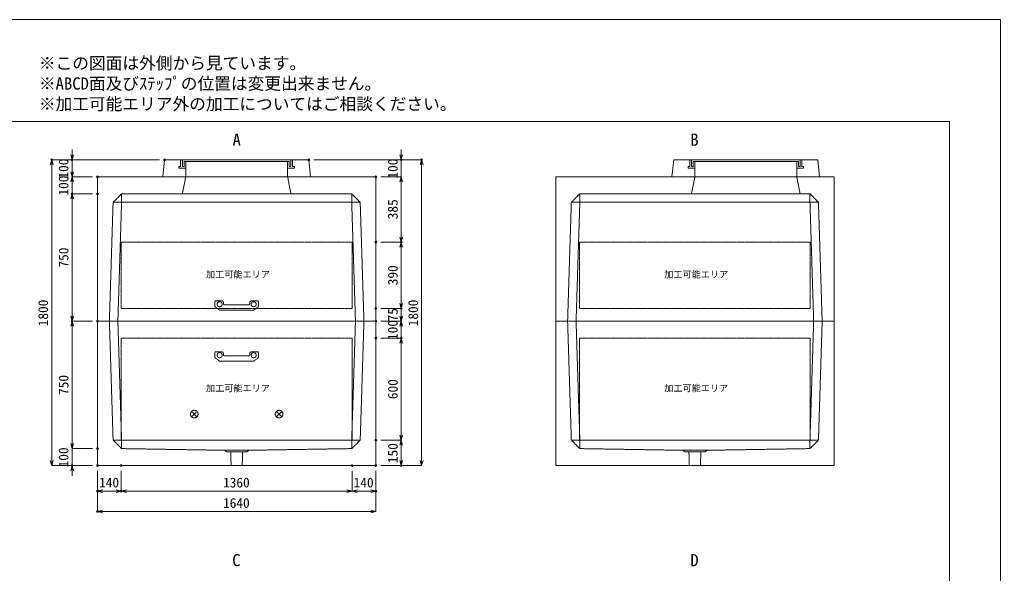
# Model space of a CAD drawing. Units: millimetres, scale not verified. Extents: x -4455 to 4455, y -3150 to 3150.
# Drawn here: x -1324 to 4455, y -109 to 3150 of the extents above; entities that cross this region are included whole.
import ezdxf
from ezdxf.enums import TextEntityAlignment as Align

# ---------------------------------------------------------------- set-up
doc = ezdxf.new("R2010")
doc.units = ezdxf.units.MM
doc.header["$LTSCALE"] = 20
doc.header["$PDMODE"] = 32
doc.header["$PDSIZE"] = 10
doc.linetypes.add('LONG_DASHED1', pattern=[7, 6, -1])
doc.linetypes.add('LONG_DOUBLE_CHAIN', pattern=[21.8, 18, -1, 0.6, -0.6, 0.6, -1])
for name, color, linetype, lineweight in [('0-0_D-TTL', 7, 'Continuous', 9), ('0-1_Defpoints', 7, 'Continuous', 9), ('0-3_D-TTL-TXT', 7, 'Continuous', 9), ('0-4_D-STR-TXT', 7, 'Continuous', 9), ('0-5_D-STR-DIM', 3, 'Continuous', 9), ('0-6_0', 7, 'Continuous', 9), ('0-7_D-STR', 7, 'LONG_DASHED1', 9), ('0-9_D-STR-STR5', 1, 'LONG_DOUBLE_CHAIN', 9), ('0-A_D-STR-STR3', 2, 'LONG_DASHED1', 9), ('0-B_D-STR-STR4', 134, 'LONG_DASHED1', 9)]:
    doc.layers.add(name, color=color, linetype=linetype, lineweight=lineweight)
doc.styles.add('ＭＳ ゴシック', font='')
doc.styles.get('ＭＳ ゴシック').set_extended_font_data('MS Gothic')

# ---------------------------------------------------------------- blocks, each defined once
blk = doc.blocks.new('A$C4DE05FD1')
at = {"layer": '0-0_D-TTL', "color": 134}
for p, q in [((4000, 76000), (114800, 76000)), ((114800, 76000), (114800, 4000))]:
    blk.add_line(p, q, dxfattribs=at)
at = {"layer": '0-1_Defpoints', "color": 134}
for p, q in [((0, 84000), (118800, 84000)), ((118800, 84000), (118800, 0))]:
    blk.add_line(p, q, dxfattribs=at)
at = {"layer": '0-3_D-TTL-TXT', "style": 'ＭＳ ゴシック'}
for s, p in [('※この図面は外側から見ています。', (43260.9, 79815.7)), ('※ABCD面及びｽﾃｯﾌﾟの位置は変更出来ません。', (43260.9, 78215.7)), ('※加工可能エリア外の加工についてはご相談ください。', (43260.9, 76615.7))]:
    blk.add_text(s, height=962.2, dxfattribs=at).set_placement(p, align=Align.BOTTOM_LEFT)
blk = doc.blocks.new('_Open30')
at = {"layer": '0-6_0'}
blk.add_line((0, 0), (-20, 0), dxfattribs=at)
blk.add_lwpolyline([(-20, 5.36), (0, 0), (-20, -5.36)], dxfattribs=at)
blk = doc.blocks.new('A$C31CA379A')
at = {"layer": '0-4_D-STR-TXT', "style": 'ＭＳ ゴシック'}
for s, p in [('A', (-325.9, -2190.5)), ('B', (35638.6, -2190.5)), ('C', (-351.4, -35190.5)), ('D', (35638.6, -35190.5))]:
    blk.add_text(s, height=962.2, dxfattribs=at).set_placement(p, align=Align.BOTTOM_LEFT)
blk = doc.blocks.new('A$C4A954EF9')
at = {"layer": '0-7_D-STR', "linetype": 'Continuous'}
for p, q in [((-16400, 17000), (16400, 17000)), ((-16400, 0), (-16400, 17000)), ((16400, 17000), (16400, 0)), ((-16400, 0), (16400, 0))]:
    blk.add_line(p, q, dxfattribs=at)
at = {"layer": '0-7_D-STR'}
for p, q in [((-6000, 17000), (-6400, 15000)), ((6000, 17000), (6400, 15000)), ((14560, 14000), (-14560, 14000)), ((-14000, 0), (-13560, 14000)), ((13560, 15000), (-13560, 15000)), ((-13560, 14000), (-13560, 15000)), ((14560, 14000), (13560, 15000)), ((13560, 14000), (13560, 15000)), ((14000, 0), (13560, 14000)), ((15000, 0), (14560, 14000))]:
    blk.add_line(p, q, dxfattribs=at)
blk.add_lwpolyline([(-15000, 0), (-14560, 14000), (-13560, 15000)], dxfattribs=at)
at = {"layer": '0-9_D-STR-STR5'}
for p, q in [((-13600, 9300), (-13600, 1500)), ((13600, 9300), (-13600, 9300))]:
    blk.add_line(p, q, dxfattribs=at)
blk.add_lwpolyline([(13600, 9300), (13600, 1500), (-13600, 1500)], dxfattribs=at)
blk = doc.blocks.new('A$C354F6B2F')
at = {"layer": '0-7_D-STR', "linetype": 'Continuous'}
for p, q in [((-16400, 17000), (16400, 17000)), ((-16400, 0), (-16400, 17000)), ((16400, 17000), (16400, 0)), ((-16400, 0), (16400, 0))]:
    blk.add_line(p, q, dxfattribs=at)
at = {"layer": '0-7_D-STR'}
for p, q in [((0, 17000), (-400, 15000)), ((12000, 17000), (12400, 15000)), ((14560, 14000), (-14560, 14000)), ((-14000, 0), (-13560, 14000)), ((13560, 15000), (-13560, 15000)), ((-13560, 14000), (-13560, 15000)), ((14560, 14000), (13560, 15000)), ((15000, 0), (14560, 14000))]:
    blk.add_line(p, q, dxfattribs=at)
for points in [[(-15000, 0), (-14560, 14000), (-13560, 15000)], [(14000, 0), (13560, 14000), (13560, 15000)]]:
    blk.add_lwpolyline(points, dxfattribs=at)
at = {"layer": '0-9_D-STR-STR5'}
for p, q in [((-13600, 9300), (-13600, 1500)), ((13600, 9300), (-13600, 9300))]:
    blk.add_line(p, q, dxfattribs=at)
blk.add_lwpolyline([(13600, 9300), (13600, 1500), (-13600, 1500)], dxfattribs=at)
blk = doc.blocks.new('A$C27844A11')
at = {"layer": '0-A_D-STR-STR3'}
for p, q in [((-2560, 1000), (-2560, 453.5)), ((-2515.5, 370.3), (-2060.4, 33.6)), ((-2460, 1100), (-1758.4, 1100)), ((1949.4, 0), (-1949.4, 0)), ((-1559.2, 917.4), (-1542, 721.3)), ((1442.4, 630), (-1442.4, 630)), ((1559.2, 917.4), (1542, 721.3)), ((2460, 1100), (1758.4, 1100)), ((2515.5, 370.3), (2060.4, 33.6)), ((2560, 1000), (2560, 453.5))]:
    blk.add_line(p, q, dxfattribs=at)
for centre in [(-2000, 700), (2000, 700)]:
    blk.add_circle(centre, 300, dxfattribs=at)
for centre, radius, start, end in [((-2460, 1000), 100, 90, 180), ((-2460, 453.5), 100, 180, 236.30993), ((-1949.4, 200), 200, 236.30993, 270), ((-1758.4, 900), 200, 5, 90), ((-1442.4, 730), 100, 185, 270), ((1442.4, 730), 100, 270, 355), ((1758.4, 900), 200, 90, 175), ((1949.4, 200), 200, 270, 303.69007), ((2460, 1000), 100, 0, 90), ((2460, 453.5), 100, 303.69007, 0)]:
    blk.add_arc(centre, radius, start, end, dxfattribs=at)
blk = doc.blocks.new('A$C019679C0')
at = {"layer": '0-7_D-STR', "linetype": 'Continuous'}
for p, q in [((-8700, 0), (-8500, 2000)), ((8500, 2000), (-8500, 2000)), ((8700, 0), (8500, 2000)), ((-8700, 0), (8700, 0))]:
    blk.add_line(p, q, dxfattribs=at)
at = {"layer": '0-7_D-STR'}
for p, q in [((-6000, 0), (-6000, 1800)), ((6000, 1800), (6000, 0))]:
    blk.add_line(p, q, dxfattribs=at)
at = {"layer": '0-B_D-STR-STR4'}
for points in [[(-6600, 2000), (-6600, 1200), (-6800, 1200), (-6800, 1000), (-6000, 1000)], [(-6000, 1800), (-6200, 1800), (-6200, 1200), (-6400, 1200), (-6400, 2000)], [(-6000, 1800), (6000, 1800), (6200, 1800)], [(6600, 2000), (6600, 1200), (6800, 1200), (6800, 1000), (6000, 1000)], [(6200, 1800), (6200, 1200), (6400, 1200), (6400, 2000)]]:
    blk.add_lwpolyline(points, dxfattribs=at)
blk = doc.blocks.new('A$C22C41F4A')
at = {"layer": '0-7_D-STR', "linetype": 'Continuous'}
for p, q in [((-16400, -17000), (-16400, 0)), ((-16400, 0), (16400, 0)), ((16400, -17000), (16400, 0)), ((-16400, -17000), (16400, -17000))]:
    blk.add_line(p, q, dxfattribs=at)
at = {"layer": '0-7_D-STR'}
for p, q in [((-15000, 0), (-14560, -14000)), ((-14000, 0), (-13560, -14000)), ((14000, 0), (13560, -14000)), ((15000, 0), (14560, -14000)), ((-13560, -15000), (-14560, -14000)), ((14560, -14000), (-14560, -14000)), ((-13560, -15000), (-13560, -14000)), ((-13560, -15000), (-1400, -15200)), ((13560, -15000), (1400, -15200)), ((13560, -15000), (14560, -14000)), ((13560, -15000), (13560, -14000)), ((1400, -15200), (-1400, -15200)), ((-1200, -15380), (-1400, -15200)), ((1200, -15380), (-1200, -15380)), ((-653.3, -17000), (-705, -15380)), ((653.3, -17000), (705, -15380)), ((1200, -15380), (1400, -15200))]:
    blk.add_line(p, q, dxfattribs=at)
at = {"layer": '0-9_D-STR-STR5'}
for p, q in [((13600, -2000), (13600, -14000)), ((13600, -14000), (-13600, -14000))]:
    blk.add_line(p, q, dxfattribs=at)
blk.add_lwpolyline([(13600, -2000), (-13600, -2000), (-13600, -14000)], dxfattribs=at)
blk = doc.blocks.new('A$C1C640AAB')
at = {"layer": '0-9_D-STR-STR5'}
for p, q in [((-318.2, -318.2), (318.2, 318.2)), ((-318.2, 318.2), (318.2, -318.2))]:
    blk.add_line(p, q, dxfattribs=at)
blk.add_circle((0, 0), 450, dxfattribs=at)
blk = doc.blocks.new('A$C2693e999')
at = {"layer": '0-7_D-STR'}
blk.add_blockref('A$C22C41F4A', (0, 0), dxfattribs=at)
at = {"layer": '0-9_D-STR-STR5'}
for p in [(-5000, -10940), (5000, -10940)]:
    blk.add_blockref('A$C1C640AAB', p, dxfattribs=at)

msp = doc.modelspace()

# ---------------------------------------------------------------- linework, layer by layer
at = {"layer": '0-1_Defpoints'}
for p in [(-1135, 2325), (-1015, 2325), (-470, 2325), (380, 2325), (925, 2325), (1045, 2325), (-865, 2225), (775, 2225), (-1015, 2125), (-865, 2125), (775, 1840), (925, 1840), (775, 1450), (925, 1450), (-1015, 1375), (-865, 1375), (-865, 1375), (775, 1375), (775, 1275), (925, 1275), (775, 675), (-865, 625), (-1015, 525), (-865, 525), (-865, 525), (-725, 525), (635, 525), (775, 525), (775, 525), (925, 525), (-865, 375), (-725, 375), (775, 375), (-865, 255)]:
    msp.add_point(p, dxfattribs=at)
at = {"layer": '0-5_D-STR-DIM'}
for p, q in [((-1015, 2355), (-1015, 2385)), ((925, 2355), (925, 2385)), ((-500, 2325), (-1135, 2325)), ((-500, 2325), (-1015, 2325)), ((-1015, 2225), (-1015, 2325)), ((410, 2325), (925, 2325)), ((410, 2325), (1045, 2325)), ((925, 2225), (925, 2325)), ((-1135, 555), (-1135, 2295)), ((-1015, 2255), (-1015, 2285)), ((1045, 555), (1045, 2295)), ((-895, 2225), (-1015, 2225)), ((-1015, 2225), (-1015, 2125)), ((-895, 2225), (-1015, 2225)), ((805, 2225), (925, 2225)), ((805, 2225), (925, 2225)), ((-1015, 2195), (-1015, 2165)), ((925, 2195), (925, 1870)), ((925, 2195), (925, 2165)), ((-895, 2125), (-1015, 2125)), ((-895, 2125), (-1015, 2125)), ((-1015, 2095), (-1015, 2065)), ((-1015, 1405), (-1015, 2095)), ((805, 1840), (925, 1840)), ((805, 1840), (925, 1840)), ((925, 1480), (925, 1810)), ((925, 1480), (925, 1510)), ((805, 1450), (925, 1450)), ((805, 1450), (925, 1450)), ((925, 1375), (925, 1450)), ((925, 1405), (925, 1435)), ((-895, 1375), (-1015, 1375)), ((-895, 1375), (-1015, 1375)), ((-1015, 655), (-1015, 1345)), ((805, 1375), (925, 1375)), ((805, 1375), (925, 1375)), ((925, 1375), (925, 1275)), ((925, 1345), (925, 1315)), ((805, 1275), (925, 1275)), ((805, 1275), (925, 1275)), ((925, 1245), (925, 1215)), ((925, 705), (925, 1245)), ((-1015, 655), (-1015, 685)), ((805, 675), (925, 675)), ((805, 675), (925, 675)), ((925, 645), (925, 555)), ((-895, 625), (-1015, 625)), ((-895, 625), (-1015, 625)), ((-1015, 625), (-1015, 525)), ((-895, 525), (-1135, 525)), ((-895, 525), (-1015, 525)), ((805, 525), (925, 525)), ((805, 525), (1045, 525)), ((-1015, 495), (-1015, 465)), ((-865, 495), (-865, 255)), ((-865, 495), (-865, 375)), ((-725, 495), (-725, 375)), ((-725, 495), (-725, 375)), ((635, 495), (635, 375)), ((635, 495), (635, 375)), ((775, 495), (775, 375)), ((775, 495), (775, 255)), ((-755, 375), (-835, 375)), ((605, 375), (-695, 375)), ((665, 375), (745, 375)), ((745, 255), (-835, 255))]:
    msp.add_line(p, q, dxfattribs=at)

# ---------------------------------------------------------------- block references
at = {"layer": '0-0_D-TTL', "xscale": 0.075, "yscale": 0.075}
msp.add_blockref('A$C4DE05FD1', (-4455, -3150), dxfattribs=at)
at = {"layer": '0-4_D-STR-TXT', "xscale": 0.075, "yscale": 0.075}
msp.add_blockref('A$C31CA379A', (-45, 2550), dxfattribs=at)
at = {"layer": '0-5_D-STR-DIM', "xscale": 1.5, "yscale": 1.5}
for p, rotation in [((-1135, 2325), 90), ((-1015, 2325), 270), ((925, 2325), 270), ((1045, 2325), 90), ((-1015, 2225), 270), ((-1015, 2225), 90), ((925, 2225), 90), ((925, 2225), 90), ((-1015, 2125), 90), ((-1015, 2125), 90), ((925, 1840), 270), ((925, 1840), 90), ((925, 1450), 270), ((925, 1450), 270), ((-1015, 1375), 270), ((925, 1375), 270), ((-1015, 1375), 90), ((925, 1375), 90), ((925, 1275), 90), ((925, 1275), 90), ((925, 675), 270), ((-1015, 625), 270), ((-1015, 625), 270), ((925, 675), 90), ((-1135, 525), 270), ((-1015, 525), 90), ((925, 525), 270), ((1045, 525), 270), ((-865, 375), 180), ((-725, 375), 180), ((635, 375), 180), ((-865, 255), 180)]:
    msp.add_blockref('_Open30', p, dxfattribs=dict(at, rotation=rotation))
for p in [(-725, 375), (635, 375), (775, 375), (775, 255)]:
    msp.add_blockref('_Open30', p, dxfattribs=at)
at = {"layer": '0-7_D-STR', "xscale": 0.05, "yscale": 0.05}
for name, p in [('A$C019679C0', (-45, 2225)), ('A$C019679C0', (2955, 2225)), ('A$C4A954EF9', (-45, 1375)), ('A$C354F6B2F', (2655, 1375)), ('A$C2693e999', (-45, 1375)), ('A$C22C41F4A', (2655, 1375))]:
    msp.add_blockref(name, p, dxfattribs=at)
at = {"layer": '0-A_D-STR-STR3', "xscale": 0.05, "yscale": 0.05}
for p in [(-45, 1440), (-45, 1140)]:
    msp.add_blockref('A$C27844A11', p, dxfattribs=at)

# ---------------------------------------------------------------- texts
at = {"layer": '0-5_D-STR-DIM', "style": 'ＭＳ ゴシック'}
for s, p in [('100', (-1018.9, 2214.22)), ('100', (921.1, 2214.22)), ('100', (-1018.9, 2114.22)), ('385', (921.1, 1974.63)), ('750', (-1018.9, 1690.6)), ('390', (921.1, 1586.35)), ('1800', (-1138.9, 1344.72)), ('75', (921.1, 1373.38)), ('1800', (1041.1, 1344.72)), ('100', (921.1, 1264.22)), ('750', (-1018.9, 940.6)), ('600', (921.1, 915.9)), ('150', (921.1, 539.22)), ('100', (-1018.9, 514.22))]:
    msp.add_text(s, height=57.77, rotation=90, dxfattribs=at).set_placement(p, align=Align.BOTTOM_LEFT)
for s, p in [('140', (-855.78, 378.9)), ('1360', (-125.28, 378.9)), ('140', (644.22, 378.9)), ('1640', (-125.28, 258.9))]:
    msp.add_text(s, height=57.77, dxfattribs=at).set_placement(p, align=Align.BOTTOM_LEFT)
at = {"layer": '0-9_D-STR-STR5', "style": 'ＭＳ ゴシック'}
for p in [(-225.48, 1619.65), (2474.52, 1619.65), (-225.48, 949.65), (2474.52, 949.65)]:
    msp.add_text('加工可能エリア', height=38.42, dxfattribs=at).set_placement(p, align=Align.BOTTOM_LEFT)

doc.saveas('drawing.dxf')
